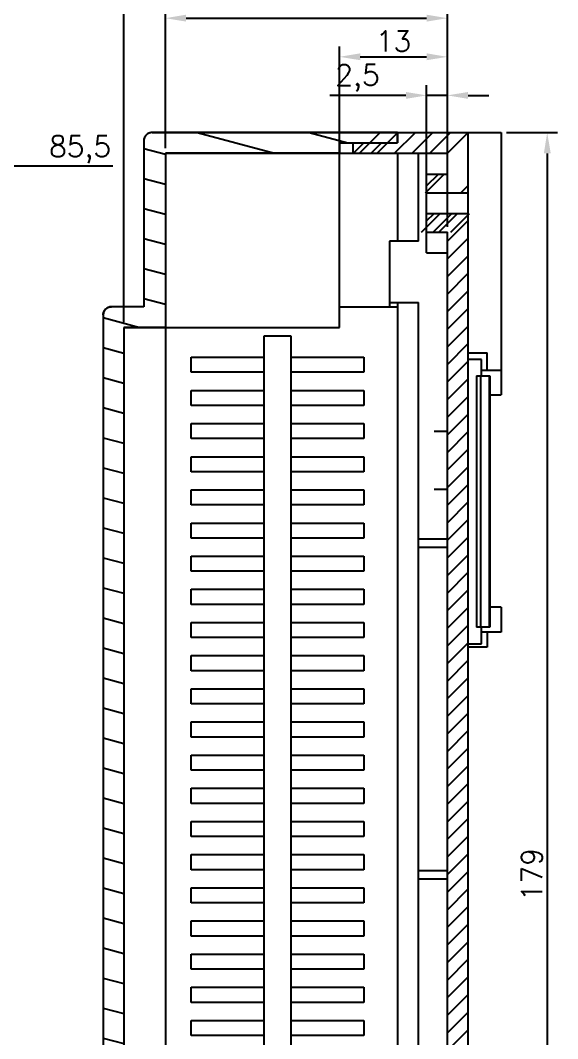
# Model space of a CAD drawing. Header units: millimetres. Extents: x 1518 to 2112, y -3048 to -2628.
# Drawn here: x 1746.9 to 1811.6, y -2850.9 to -2728.1 of the extents above; entities that cross this region are included whole.
import ezdxf

# ---------------------------------------------------------------- set-up
doc = ezdxf.new("R2010")
doc.units = ezdxf.units.MM
doc.header["$MEASUREMENT"] = 0
doc.layers.get('0').update_dxf_attribs({"linetype": 'CONTINUOUS'})
doc.layers.get('Defpoints').update_dxf_attribs({"linetype": 'CONTINUOUS'})
doc.layers.add('dim', color=82, linetype='CONTINUOUS', lineweight=9)
doc.styles.get("Standard").update_dxf_attribs({"font": 'txt', "bigfont": 'gbcbig.shx'})
doc.dimstyles.new('ISO-25', dxfattribs={"dimtxt": 2.5, "dimasz": 2.5, "dimexe": 1.25, "dimexo": 0.625, "dimtad": 1, "dimzin": 0, "dimtxsty": 'Standard', "dimcen": 2.5, "dimadec": 0, "dimazin": 0, "dimtfac": 1, "dimtdec": 4, "dimtofl": 0, "dimtmove": 0, "dimatfit": 3, "dimfxl": 0, "dimtolj": 1, "dimtzin": 0, "dimarcsym": 0})

# ---------------------------------------------------------------- blocks, each defined once
blk = doc.blocks.new('*D170')
at = {"layer": 'Defpoints', "color": 0}
for p in [(1804.85, -2741.61), (1804.85, -2920.61), (1810.39, -2920.61)]:
    blk.add_point(p, dxfattribs=at)
at = {"layer": 'dim', "color": 0, "lineweight": -2}
for p, q in [((1805.48, -2741.61), (1811.64, -2741.61)), ((1810.39, -2744.11), (1810.39, -2918.11)), ((1805.48, -2920.61), (1811.64, -2920.61))]:
    blk.add_line(p, q, dxfattribs=at)
at = {"layer": 'dim', "color": 0}
for points in [[(1809.98, -2744.11), (1810.81, -2744.11), (1810.39, -2741.61)], [(1809.98, -2918.11), (1810.81, -2918.11), (1810.39, -2920.61)]]:
    blk.add_solid(points, dxfattribs=at)
at = {"layer": 'dim', "color": 0, "insert": (1808.52, -2831.11), "char_height": 2.5, "attachment_point": 5, "rotation": 90}
blk.add_mtext('179', dxfattribs=at)
blk = doc.blocks.new('*D122')
at = {"layer": 'Defpoints', "color": 0}
for p in [(1798.35, -2732.47), (1785.35, -2744.11), (1798.35, -2744.43)]:
    blk.add_point(p, dxfattribs=at)
at = {"layer": 'dim', "color": 0, "lineweight": -2}
for p, q in [((1785.35, -2743.48), (1785.35, -2731.22)), ((1798.35, -2743.8), (1798.35, -2731.22)), ((1787.85, -2732.47), (1795.85, -2732.47))]:
    blk.add_line(p, q, dxfattribs=at)
at = {"layer": 'dim', "color": 0}
for points in [[(1787.85, -2732.05), (1787.85, -2732.88), (1785.35, -2732.47)], [(1795.85, -2732.05), (1795.85, -2732.88), (1798.35, -2732.47)]]:
    blk.add_solid(points, dxfattribs=at)
at = {"layer": 'dim', "color": 0, "insert": (1791.85, -2730.59), "char_height": 2.5, "attachment_point": 5}
blk.add_mtext('13', dxfattribs=at)
blk = doc.blocks.new('*D125')
at = {"layer": 'Defpoints', "color": 0}
for p in [(1798.35, -2722.77), (1798.35, -2741.61), (1759.35, -2765.11)]:
    blk.add_point(p, dxfattribs=at)
at = {"layer": 'dim', "color": 0, "lineweight": -2}
for p, q in [((1759.35, -2764.48), (1759.35, -2721.52)), ((1798.35, -2740.98), (1798.35, -2721.52)), ((1761.85, -2722.77), (1795.85, -2722.77))]:
    blk.add_line(p, q, dxfattribs=at)
at = {"layer": 'dim', "color": 0}
for points in [[(1761.85, -2722.35), (1761.85, -2723.18), (1759.35, -2722.77)], [(1795.85, -2722.35), (1795.85, -2723.18), (1798.35, -2722.77)]]:
    blk.add_solid(points, dxfattribs=at)
at = {"layer": 'dim', "color": 0, "insert": (1778.85, -2720.89), "char_height": 2.5, "attachment_point": 5}
blk.add_mtext('39', dxfattribs=at)
blk = doc.blocks.new('*D126')
at = {"layer": 'Defpoints', "color": 0}
for p in [(1798.35, -2727.81), (1764.35, -2744.11), (1798.35, -2744.11)]:
    blk.add_point(p, dxfattribs=at)
at = {"layer": 'dim', "color": 0, "lineweight": -2}
for p, q in [((1764.35, -2743.48), (1764.35, -2726.56)), ((1798.35, -2743.48), (1798.35, -2726.56)), ((1766.85, -2727.81), (1795.85, -2727.81))]:
    blk.add_line(p, q, dxfattribs=at)
at = {"layer": 'dim', "color": 0}
for points in [[(1766.85, -2727.39), (1766.85, -2728.22), (1764.35, -2727.81)], [(1795.85, -2727.39), (1795.85, -2728.22), (1798.35, -2727.81)]]:
    blk.add_solid(points, dxfattribs=at)
at = {"layer": 'dim', "color": 0, "insert": (1781.35, -2725.93), "char_height": 2.5, "attachment_point": 5}
blk.add_mtext('34', dxfattribs=at)
blk = doc.blocks.new('*D127')
at = {"layer": 'Defpoints', "color": 0}
for p in [(1795.85, -2737.12), (1795.85, -2753.61), (1798.35, -2753.61)]:
    blk.add_point(p, dxfattribs=at)
at = {"layer": 'dim', "color": 0, "lineweight": -2}
for p, q in [((1795.85, -2752.98), (1795.85, -2735.87)), ((1798.35, -2752.98), (1798.35, -2735.87)), ((1793.35, -2737.12), (1784.19, -2737.12)), ((1798.35, -2737.12), (1795.85, -2737.12)), ((1800.85, -2737.12), (1803.35, -2737.12))]:
    blk.add_line(p, q, dxfattribs=at)
at = {"layer": 'dim', "color": 0}
for points in [[(1793.35, -2736.71), (1793.35, -2737.54), (1795.85, -2737.12)], [(1800.85, -2736.71), (1800.85, -2737.54), (1798.35, -2737.12)]]:
    blk.add_solid(points, dxfattribs=at)
at = {"layer": 'dim', "color": 0, "insert": (1787.52, -2735.04), "char_height": 2.5, "attachment_point": 5}
blk.add_mtext('2,5', dxfattribs=at)
blk = doc.blocks.new('*D164')
at = {"layer": 'Defpoints', "color": 0}
for p in [(1741.05, -2745.61), (1749.61, -2745.61), (1687.05, -2831.11)]:
    blk.add_point(p, dxfattribs=at)
at = {"layer": 'dim', "color": 0, "lineweight": -2}
blk.add_line((1741.55, -2745.61), (1758.03, -2745.61), dxfattribs=at)
at = {"layer": 'dim', "color": 0, "insert": (1754.07, -2743.65), "char_height": 2.5, "attachment_point": 5}
blk.add_mtext('85,5', dxfattribs=at)

msp = doc.modelspace()

# ---------------------------------------------------------------- hatches: boundary and pattern name
h = msp.add_hatch()
h.set_pattern_fill('DEFAULT__2', color=2, scale=3.497428, angle=165, style=0)
h.set_pattern_definition([(165, (1488.8165, -3061.4266), (-0.9052, -3.378256), [])])
edge = h.paths.add_edge_path()
edge.add_line((1792.353, -2741.607), (1762.753, -2741.607))
edge.add_spline(control_points=[(1762.753, -2741.607), (1762.167, -2741.607), (1761.753, -2742.021), (1761.753, -2742.607)], knot_values=[0, 0, 0, 0, 1, 1, 1, 1], degree=3, periodic=0)
edge.add_line((1761.753, -2742.607), (1761.753, -2762.607))
edge.add_line((1761.753, -2762.607), (1757.853, -2762.607))
edge.add_spline(control_points=[(1756.853, -2763.607), (1756.853, -2763.021), (1757.267, -2762.607), (1757.853, -2762.607)], knot_values=[0, 0, 0, 0, 1, 1, 1, 1], degree=3, periodic=0)
edge.add_line((1756.853, -2763.607), (1756.853, -2919.607))
edge.add_spline(control_points=[(1757.853, -2920.607), (1757.267, -2920.607), (1756.853, -2920.193), (1756.853, -2919.607)], knot_values=[0, 0, 0, 0, 1, 1, 1, 1], degree=3, periodic=0)
edge.add_line((1757.853, -2920.607), (1792.353, -2920.607))
edge.add_line((1792.353, -2920.607), (1792.353, -2919.357))
edge.add_line((1792.353, -2919.357), (1769.153, -2919.357))
edge.add_line((1769.153, -2919.357), (1769.153, -2918.107))
edge.add_line((1769.153, -2918.107), (1759.353, -2918.107))
edge.add_line((1759.353, -2918.107), (1759.353, -2765.107))
edge.add_line((1759.353, -2765.107), (1764.353, -2765.107))
edge.add_line((1764.353, -2765.107), (1764.353, -2744.107))
edge.add_line((1764.353, -2744.107), (1785.353, -2744.107))
edge.add_line((1785.353, -2744.107), (1785.353, -2742.857))
edge.add_line((1785.353, -2742.857), (1792.353, -2742.857))
edge.add_line((1792.353, -2742.857), (1792.353, -2741.607))

# ---------------------------------------------------------------- linework, layer by layer
at = {"color": 7, "linetype": 'Continuous'}
for p, q in [((1762.753, -2741.607), (1804.853, -2741.607)), ((1792.353, -2741.607), (1762.753, -2741.607)), ((1792.353, -2741.607), (1792.353, -2742.857)), ((1792.353, -2741.607), (1792.353, -2742.857)), ((1792.353, -2741.607), (1800.853, -2741.607)), ((1792.353, -2742.857), (1792.353, -2741.607)), ((1800.853, -2920.607), (1800.853, -2741.607)), ((1800.853, -2748.857), (1800.853, -2741.607)), ((1804.853, -2741.607), (1804.853, -2773.257)), ((1761.753, -2742.607), (1761.753, -2762.607)), ((1761.753, -2742.607), (1761.753, -2762.607)), ((1785.353, -2742.857), (1792.353, -2742.857)), ((1785.353, -2765.107), (1785.353, -2742.857)), ((1785.353, -2742.857), (1785.353, -2744.107)), ((1785.353, -2742.857), (1792.353, -2742.857)), ((1786.953, -2742.857), (1786.953, -2744.107)), ((1786.953, -2742.857), (1792.353, -2742.857)), ((1786.953, -2742.857), (1786.953, -2744.107)), ((1764.353, -2744.107), (1798.353, -2744.107)), ((1764.353, -2744.107), (1764.353, -2918.107)), ((1764.353, -2744.107), (1764.353, -2765.107)), ((1785.353, -2744.107), (1764.353, -2744.107)), ((1786.953, -2744.107), (1798.353, -2744.107)), ((1792.353, -2744.107), (1792.353, -2754.707)), ((1794.853, -2754.707), (1794.853, -2744.107)), ((1798.353, -2746.607), (1798.353, -2744.107)), ((1798.353, -2746.607), (1798.353, -2744.107)), ((1795.853, -2746.607), (1798.353, -2746.607)), ((1795.853, -2756.106), (1795.853, -2746.607)), ((1795.853, -2746.607), (1798.353, -2746.607)), ((1795.853, -2748.857), (1795.853, -2746.607)), ((1795.853, -2748.857), (1800.853, -2748.857)), ((1795.853, -2748.857), (1800.853, -2748.857)), ((1795.853, -2751.357), (1800.853, -2751.357)), ((1795.853, -2751.357), (1800.853, -2751.357)), ((1795.853, -2753.607), (1795.853, -2751.357)), ((1800.853, -2920.607), (1800.853, -2751.357)), ((1794.853, -2754.707), (1791.353, -2754.707)), ((1791.353, -2754.707), (1791.353, -2762.607)), ((1795.853, -2753.607), (1798.353, -2753.607)), ((1795.853, -2753.607), (1798.353, -2753.607)), ((1798.353, -2918.107), (1798.353, -2753.607)), ((1798.353, -2918.107), (1798.353, -2753.607)), ((1795.853, -2756.107), (1798.353, -2756.107)), ((1791.353, -2762.107), (1794.853, -2762.107)), ((1792.353, -2762.107), (1792.353, -2918.107)), ((1794.853, -2918.107), (1794.853, -2762.107)), ((1761.753, -2762.607), (1757.853, -2762.607)), ((1761.753, -2762.607), (1757.853, -2762.607)), ((1785.353, -2762.607), (1792.353, -2762.607)), ((1756.853, -2763.607), (1756.853, -2919.607)), ((1756.853, -2763.607), (1756.853, -2919.607)), ((1759.353, -2765.107), (1785.353, -2765.107)), ((1759.353, -2765.107), (1759.353, -2918.107)), ((1759.353, -2765.107), (1759.353, -2918.107)), ((1764.353, -2765.107), (1759.353, -2765.107)), ((1776.248, -2766.107), (1779.458, -2766.107)), ((1776.248, -2917.107), (1776.248, -2766.107)), ((1779.458, -2766.107), (1779.458, -2917.107)), ((1800.853, -2768.157), (1803.153, -2768.157)), ((1803.153, -2770.257), (1803.153, -2768.157)), ((1767.445, -2768.698), (1776.248, -2768.698)), ((1767.445, -2770.515), (1767.445, -2768.698)), ((1779.458, -2768.698), (1788.261, -2768.698)), ((1788.261, -2768.698), (1788.261, -2770.515)), ((1802.453, -2768.957), (1800.853, -2768.957)), ((1802.453, -2770.957), (1802.453, -2768.957)), ((1776.248, -2770.515), (1767.445, -2770.515)), ((1788.261, -2770.515), (1779.458, -2770.515)), ((1802.453, -2770.257), (1804.853, -2770.257)), ((1801.853, -2770.957), (1803.453, -2770.957)), ((1801.853, -2770.957), (1801.853, -2801.257)), ((1802.353, -2770.957), (1802.353, -2801.257)), ((1803.4, -2770.957), (1803.4, -2801.257)), ((1803.453, -2770.957), (1803.453, -2801.257)), ((1767.445, -2772.698), (1776.248, -2772.698)), ((1767.445, -2774.515), (1767.445, -2772.698)), ((1779.458, -2772.698), (1788.261, -2772.698)), ((1788.261, -2772.698), (1788.261, -2774.515)), ((1803.453, -2773.257), (1804.853, -2773.257)), ((1776.248, -2774.515), (1767.445, -2774.515)), ((1788.261, -2774.515), (1779.458, -2774.515)), ((1767.445, -2776.698), (1776.248, -2776.698)), ((1767.445, -2778.515), (1767.445, -2776.698)), ((1779.458, -2776.698), (1788.261, -2776.698)), ((1788.261, -2776.698), (1788.261, -2778.515)), ((1796.753, -2777.607), (1798.353, -2777.607)), ((1776.248, -2778.515), (1767.445, -2778.515)), ((1788.261, -2778.515), (1779.458, -2778.515)), ((1767.445, -2780.698), (1776.248, -2780.698)), ((1767.445, -2782.515), (1767.445, -2780.698)), ((1779.458, -2780.698), (1788.261, -2780.698)), ((1788.261, -2780.698), (1788.261, -2782.515)), ((1776.248, -2782.515), (1767.445, -2782.515)), ((1788.261, -2782.515), (1779.458, -2782.515)), ((1767.445, -2784.698), (1776.248, -2784.698)), ((1767.445, -2786.515), (1767.445, -2784.698)), ((1779.458, -2784.698), (1788.261, -2784.698)), ((1788.261, -2784.698), (1788.261, -2786.515)), ((1796.753, -2784.607), (1798.353, -2784.607)), ((1776.248, -2786.515), (1767.445, -2786.515)), ((1788.261, -2786.515), (1779.458, -2786.515)), ((1767.445, -2788.698), (1776.248, -2788.698)), ((1767.445, -2790.515), (1767.445, -2788.698)), ((1779.458, -2788.698), (1788.261, -2788.698)), ((1788.261, -2788.698), (1788.261, -2790.515)), ((1776.248, -2790.515), (1767.445, -2790.515)), ((1788.261, -2790.515), (1779.458, -2790.515)), ((1794.853, -2790.607), (1798.353, -2790.607)), ((1794.853, -2791.607), (1798.353, -2791.607)), ((1767.445, -2792.698), (1776.248, -2792.698)), ((1767.445, -2794.515), (1767.445, -2792.698)), ((1779.458, -2792.698), (1788.261, -2792.698)), ((1788.261, -2792.698), (1788.261, -2794.515)), ((1776.248, -2794.515), (1767.445, -2794.515)), ((1788.261, -2794.515), (1779.458, -2794.515)), ((1767.445, -2796.698), (1776.248, -2796.698)), ((1767.445, -2798.515), (1767.445, -2796.698)), ((1779.458, -2796.698), (1788.261, -2796.698)), ((1788.261, -2796.698), (1788.261, -2798.515)), ((1776.248, -2798.515), (1767.445, -2798.515)), ((1788.261, -2798.515), (1779.458, -2798.515)), ((1804.853, -2798.857), (1803.453, -2798.857)), ((1767.445, -2800.698), (1776.248, -2800.698)), ((1767.445, -2802.515), (1767.445, -2800.698)), ((1779.458, -2800.698), (1788.261, -2800.698)), ((1788.261, -2800.698), (1788.261, -2802.515)), ((1803.453, -2801.257), (1801.853, -2801.257)), ((1802.453, -2803.257), (1802.453, -2801.257)), ((1776.248, -2802.515), (1767.445, -2802.515)), ((1788.261, -2802.515), (1779.458, -2802.515)), ((1804.853, -2801.857), (1802.453, -2801.857)), ((1803.153, -2801.857), (1803.153, -2803.657)), ((1800.853, -2803.257), (1802.453, -2803.257)), ((1803.153, -2803.657), (1800.853, -2803.657)), ((1767.445, -2804.698), (1776.248, -2804.698)), ((1767.445, -2806.515), (1767.445, -2804.698)), ((1779.458, -2804.698), (1788.261, -2804.698)), ((1788.261, -2804.698), (1788.261, -2806.515)), ((1776.248, -2806.515), (1767.445, -2806.515)), ((1788.261, -2806.515), (1779.458, -2806.515)), ((1767.445, -2808.698), (1776.248, -2808.698)), ((1767.445, -2810.515), (1767.445, -2808.698)), ((1779.458, -2808.698), (1788.261, -2808.698)), ((1788.261, -2808.698), (1788.261, -2810.515)), ((1776.248, -2810.515), (1767.445, -2810.515)), ((1788.261, -2810.515), (1779.458, -2810.515)), ((1767.445, -2812.698), (1776.248, -2812.698)), ((1767.445, -2814.515), (1767.445, -2812.698)), ((1779.458, -2812.698), (1788.261, -2812.698)), ((1788.261, -2812.698), (1788.261, -2814.515)), ((1776.248, -2814.515), (1767.445, -2814.515)), ((1788.261, -2814.515), (1779.458, -2814.515)), ((1767.445, -2816.698), (1776.248, -2816.698)), ((1767.445, -2818.515), (1767.445, -2816.698)), ((1779.458, -2816.698), (1788.261, -2816.698)), ((1788.261, -2816.698), (1788.261, -2818.515)), ((1776.248, -2818.515), (1767.445, -2818.515)), ((1788.261, -2818.515), (1779.458, -2818.515)), ((1767.445, -2820.698), (1776.248, -2820.698)), ((1767.445, -2822.515), (1767.445, -2820.698)), ((1779.458, -2820.698), (1788.261, -2820.698)), ((1788.261, -2820.698), (1788.261, -2822.515)), ((1776.248, -2822.515), (1767.445, -2822.515)), ((1788.261, -2822.515), (1779.458, -2822.515)), ((1767.445, -2824.698), (1776.248, -2824.698)), ((1767.445, -2826.515), (1767.445, -2824.698)), ((1779.458, -2824.698), (1788.261, -2824.698)), ((1788.261, -2824.698), (1788.261, -2826.515)), ((1776.248, -2826.515), (1767.445, -2826.515)), ((1788.261, -2826.515), (1779.458, -2826.515)), ((1767.445, -2828.698), (1776.248, -2828.698)), ((1767.445, -2830.515), (1767.445, -2828.698)), ((1779.458, -2828.698), (1788.261, -2828.698)), ((1788.261, -2828.698), (1788.261, -2830.515)), ((1776.248, -2830.515), (1767.445, -2830.515)), ((1788.261, -2830.515), (1779.458, -2830.515)), ((1794.853, -2830.607), (1798.353, -2830.607)), ((1794.853, -2831.607), (1798.353, -2831.607)), ((1767.445, -2832.698), (1776.248, -2832.698)), ((1767.445, -2834.515), (1767.445, -2832.698)), ((1779.458, -2832.698), (1788.261, -2832.698)), ((1788.261, -2832.698), (1788.261, -2834.515)), ((1776.248, -2834.515), (1767.445, -2834.515)), ((1788.261, -2834.515), (1779.458, -2834.515)), ((1767.445, -2836.698), (1776.248, -2836.698)), ((1767.445, -2838.515), (1767.445, -2836.698)), ((1779.458, -2836.698), (1788.261, -2836.698)), ((1788.261, -2836.698), (1788.261, -2838.515)), ((1776.248, -2838.515), (1767.445, -2838.515)), ((1788.261, -2838.515), (1779.458, -2838.515)), ((1767.445, -2840.698), (1776.248, -2840.698)), ((1767.445, -2842.515), (1767.445, -2840.698)), ((1779.458, -2840.698), (1788.261, -2840.698)), ((1788.261, -2840.698), (1788.261, -2842.515)), ((1776.248, -2842.515), (1767.445, -2842.515)), ((1788.261, -2842.515), (1779.458, -2842.515)), ((1767.445, -2844.698), (1776.248, -2844.698)), ((1767.445, -2846.515), (1767.445, -2844.698)), ((1779.458, -2844.698), (1788.261, -2844.698)), ((1788.261, -2844.698), (1788.261, -2846.515)), ((1776.248, -2846.515), (1767.445, -2846.515)), ((1788.261, -2846.515), (1779.458, -2846.515)), ((1767.445, -2848.698), (1776.248, -2848.698)), ((1767.445, -2850.515), (1767.445, -2848.698)), ((1779.458, -2848.698), (1788.261, -2848.698)), ((1788.261, -2848.698), (1788.261, -2850.515)), ((1776.248, -2850.515), (1767.445, -2850.515)), ((1788.261, -2850.515), (1779.458, -2850.515))]:
    msp.add_line(p, q, dxfattribs=at)
at = {"color": 2, "linetype": 'Continuous'}
for p, q in [((1787.744, -2744.107), (1790.244, -2741.607)), ((1789.866, -2744.107), (1792.366, -2741.607)), ((1791.988, -2744.107), (1794.488, -2741.607)), ((1794.109, -2744.107), (1796.609, -2741.607)), ((1796.231, -2744.107), (1798.731, -2741.607)), ((1798.353, -2744.107), (1800.853, -2741.607)), ((1787.042, -2744.107), (1788.292, -2742.857)), ((1789.163, -2744.107), (1790.413, -2742.857)), ((1795.724, -2748.857), (1797.974, -2746.607)), ((1795.853, -2748.025), (1797.271, -2746.607)), ((1799.968, -2748.857), (1800.853, -2747.972)), ((1795.218, -2753.607), (1797.468, -2751.357)), ((1795.853, -2752.269), (1796.765, -2751.357)), ((1796.636, -2753.607), (1798.886, -2751.357)), ((1797.339, -2753.607), (1799.589, -2751.357)), ((1798.353, -2754.715), (1800.853, -2752.215)), ((1798.758, -2753.607), (1801.008, -2751.357)), ((1798.353, -2756.836), (1800.853, -2754.336)), ((1798.353, -2758.958), (1800.853, -2756.458)), ((1798.353, -2761.08), (1800.853, -2758.58)), ((1798.353, -2763.201), (1800.853, -2760.701)), ((1798.353, -2765.323), (1800.853, -2762.823)), ((1798.353, -2767.445), (1800.853, -2764.945)), ((1798.353, -2769.566), (1800.853, -2767.066)), ((1798.353, -2771.688), (1800.853, -2769.188)), ((1798.353, -2773.809), (1800.853, -2771.309)), ((1798.353, -2775.931), (1800.853, -2773.431)), ((1798.353, -2778.053), (1800.853, -2775.553)), ((1798.353, -2780.174), (1800.853, -2777.674)), ((1798.353, -2782.296), (1800.853, -2779.796)), ((1798.353, -2784.418), (1800.853, -2781.918)), ((1798.353, -2786.539), (1800.853, -2784.039)), ((1798.353, -2788.661), (1800.853, -2786.161)), ((1798.353, -2790.783), (1800.853, -2788.283)), ((1798.353, -2792.904), (1800.853, -2790.404)), ((1798.353, -2795.026), (1800.853, -2792.526)), ((1798.353, -2797.147), (1800.853, -2794.647)), ((1798.353, -2799.269), (1800.853, -2796.769)), ((1798.353, -2801.391), (1800.853, -2798.891)), ((1798.353, -2803.512), (1800.853, -2801.012)), ((1798.353, -2805.634), (1800.853, -2803.134)), ((1798.353, -2807.756), (1800.853, -2805.256)), ((1798.353, -2809.877), (1800.853, -2807.377)), ((1798.353, -2811.999), (1800.853, -2809.499)), ((1798.353, -2814.121), (1800.853, -2811.621)), ((1798.353, -2816.242), (1800.853, -2813.742)), ((1798.353, -2818.364), (1800.853, -2815.864)), ((1798.353, -2820.485), (1800.853, -2817.985)), ((1798.353, -2822.607), (1800.853, -2820.107)), ((1798.353, -2824.729), (1800.853, -2822.229)), ((1798.353, -2826.85), (1800.853, -2824.35)), ((1798.353, -2828.972), (1800.853, -2826.472)), ((1798.353, -2831.094), (1800.853, -2828.594)), ((1798.353, -2833.215), (1800.853, -2830.715)), ((1798.353, -2835.337), (1800.853, -2832.837)), ((1798.353, -2837.459), (1800.853, -2834.959)), ((1798.353, -2839.58), (1800.853, -2837.08)), ((1798.353, -2841.702), (1800.853, -2839.202)), ((1798.353, -2843.823), (1800.853, -2841.323)), ((1798.353, -2845.945), (1800.853, -2843.445)), ((1798.353, -2848.067), (1800.853, -2845.567)), ((1798.353, -2850.188), (1800.853, -2847.688)), ((1798.353, -2852.31), (1800.853, -2849.81))]:
    msp.add_line(p, q, dxfattribs=at)
msp.add_line((1804.853, -2798.857), (1804.853, -2801.857))
at = {"color": 7, "linetype": 'Continuous'}
for centre in [(1762.753, -2742.607), (1757.853, -2763.607)]:
    msp.add_arc(centre, 1, 90, 180, dxfattribs=at)
for points, start_tangent, end_tangent in [([(1762.753, -2741.607), (1762.731, -2741.607), (1762.708, -2741.608), (1762.686, -2741.609), (1762.663, -2741.611), (1762.64, -2741.613), (1762.617, -2741.616), (1762.594, -2741.619), (1762.571, -2741.623), (1762.548, -2741.628), (1762.524, -2741.633), (1762.501, -2741.639), (1762.478, -2741.645), (1762.454, -2741.652), (1762.431, -2741.66), (1762.408, -2741.668), (1762.385, -2741.677), (1762.362, -2741.686), (1762.339, -2741.697), (1762.316, -2741.707), (1762.294, -2741.719), (1762.271, -2741.73), (1762.249, -2741.743), (1762.227, -2741.756), (1762.206, -2741.77), (1762.184, -2741.784), (1762.163, -2741.799), (1762.143, -2741.814), (1762.123, -2741.83), (1762.103, -2741.847), (1762.083, -2741.864), (1762.064, -2741.882), (1762.046, -2741.9), (1762.028, -2741.918), (1762.01, -2741.937), (1761.993, -2741.957), (1761.977, -2741.976), (1761.961, -2741.997), (1761.945, -2742.017), (1761.93, -2742.038), (1761.916, -2742.06), (1761.902, -2742.081), (1761.889, -2742.103), (1761.876, -2742.125), (1761.865, -2742.147), (1761.853, -2742.17), (1761.843, -2742.193), (1761.833, -2742.216), (1761.823, -2742.239), (1761.814, -2742.262), (1761.806, -2742.285), (1761.798, -2742.308), (1761.791, -2742.332), (1761.785, -2742.355), (1761.779, -2742.378), (1761.774, -2742.402), (1761.77, -2742.425), (1761.766, -2742.448), (1761.762, -2742.471), (1761.759, -2742.494), (1761.757, -2742.517), (1761.755, -2742.54), (1761.754, -2742.562), (1761.753, -2742.585), (1761.753, -2742.607)], (-1, 0), (0, -1)), ([(1756.853, -2763.607), (1756.853, -2763.585), (1756.854, -2763.562), (1756.855, -2763.54), (1756.857, -2763.517), (1756.859, -2763.494), (1756.862, -2763.471), (1756.866, -2763.448), (1756.87, -2763.425), (1756.874, -2763.402), (1756.879, -2763.378), (1756.885, -2763.355), (1756.891, -2763.332), (1756.898, -2763.308), (1756.906, -2763.285), (1756.914, -2763.262), (1756.923, -2763.239), (1756.933, -2763.216), (1756.943, -2763.193), (1756.953, -2763.17), (1756.965, -2763.147), (1756.976, -2763.125), (1756.989, -2763.103), (1757.002, -2763.081), (1757.016, -2763.06), (1757.03, -2763.038), (1757.045, -2763.017), (1757.061, -2762.997), (1757.077, -2762.976), (1757.093, -2762.957), (1757.11, -2762.937), (1757.128, -2762.918), (1757.146, -2762.9), (1757.164, -2762.882), (1757.183, -2762.864), (1757.203, -2762.847), (1757.223, -2762.83), (1757.243, -2762.814), (1757.263, -2762.799), (1757.284, -2762.784), (1757.306, -2762.77), (1757.327, -2762.756), (1757.349, -2762.743), (1757.371, -2762.73), (1757.394, -2762.719), (1757.416, -2762.707), (1757.439, -2762.697), (1757.462, -2762.686), (1757.485, -2762.677), (1757.508, -2762.668), (1757.531, -2762.66), (1757.554, -2762.652), (1757.578, -2762.645), (1757.601, -2762.639), (1757.624, -2762.633), (1757.648, -2762.628), (1757.671, -2762.623), (1757.694, -2762.619), (1757.717, -2762.616), (1757.74, -2762.613), (1757.763, -2762.611), (1757.786, -2762.609), (1757.808, -2762.608), (1757.831, -2762.607), (1757.853, -2762.607)], (0, 1), (1, 0))]:
    msp.add_spline(points, degree=3, dxfattribs=dict(at, start_tangent=start_tangent, end_tangent=end_tangent))

# ---------------------------------------------------------------- dimensions: what is measured, and where the dimension line sits
at = {"layer": 'dim'}
for base, p1, p2, picture, middle in [((1798.353, -2722.766), (1759.353, -2765.107), (1798.353, -2741.607), '*D125', (1778.853, -2720.891)), ((1798.353, -2727.807), (1764.353, -2744.107), (1798.353, -2744.107), '*D126', (1781.353, -2725.932)), ((1798.353, -2732.466), (1785.353, -2744.107), (1798.353, -2744.428), '*D122', (1791.853, -2730.591)), ((1795.853, -2737.124), (1798.353, -2753.607), (1795.853, -2753.607), '*D127', (1787.52, -2735.04))]:
    dim = msp.add_linear_dim(base=base, p1=p1, p2=p2, dimstyle='ISO-25', dxfattribs=at)
    dim.commit()
    dim.dimension.update_dxf_attribs({"geometry": picture, "text_midpoint": middle, "dimtype": 160})
dim = msp.add_linear_dim(base=(1687.048, -2831.107), p1=(1741.048, -2745.607), p2=(1749.609, -2745.607), dimstyle='ISO-25', override={"dimasz": 2, "dimexe": 0.49975, "dimexo": 0.49975, "dimgap": 0.49975}, dxfattribs=at)
dim.commit()
dim.dimension.update_dxf_attribs({"geometry": '*D164', "text_midpoint": (1754.067, -2743.649), "dimtype": 160})
dim = msp.add_linear_dim(base=(1810.394, -2920.607), p1=(1804.853, -2741.607), p2=(1804.853, -2920.607), angle=90, dimstyle='ISO-25', dxfattribs=at)
dim.commit()
dim.dimension.update_dxf_attribs({"geometry": '*D170', "text_midpoint": (1808.519, -2831.107), "dimtype": 160})

doc.saveas('drawing.dxf')
